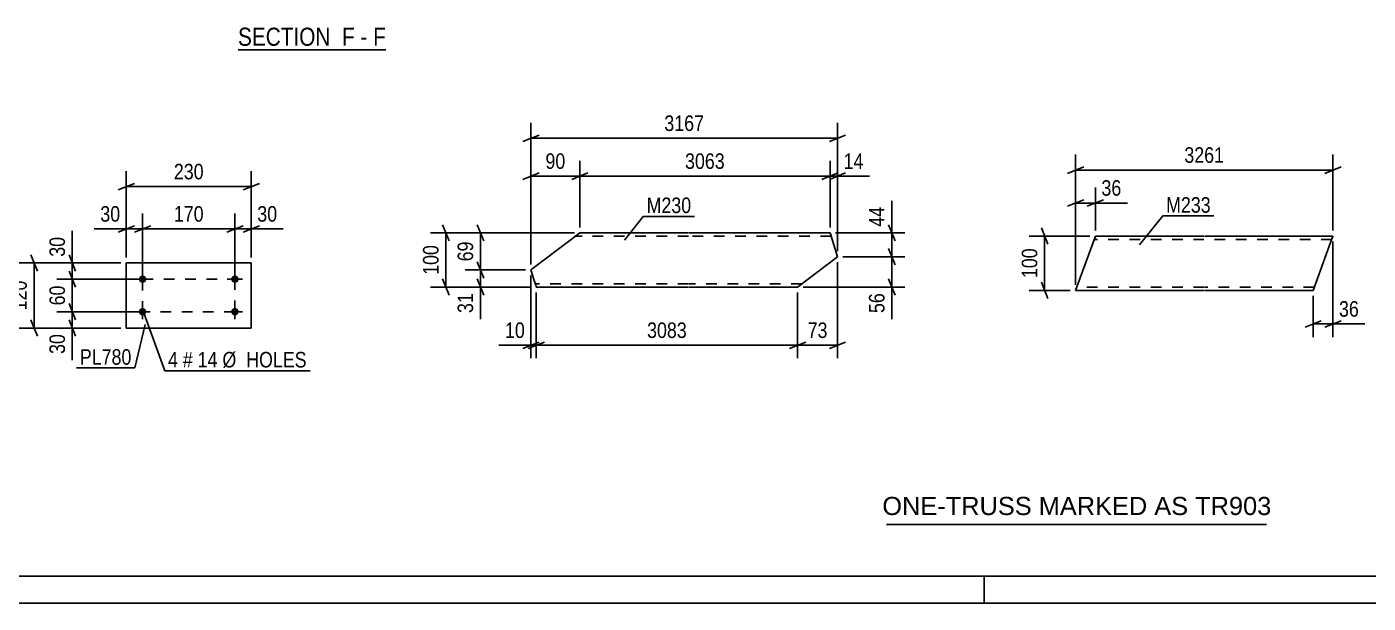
# Model space of a CAD drawing. Header units: millimetres. Extents: x 0 to 841, y 0 to 594.
# Drawn here: x 244.7 to 491.7, y 0 to 106.2 of the extents above; entities that cross this region are included whole.
import ezdxf

# ---------------------------------------------------------------- set-up
doc = ezdxf.new("R2010")
doc.units = ezdxf.units.MM
doc.linetypes.add('DXK_LINE_DOT2', pattern=[3.9198, 1.9599, -1.9599])
doc.styles.add('Arial', font='ARIAL.TTF', dxfattribs={"height": 0.2})
doc.styles.add('Arial Narrow', font='ARIALN.TTF', dxfattribs={"height": 0.2})

# ---------------------------------------------------------------- blocks, each defined once
blk = doc.blocks.new('Unknown-283133313-1133')
at = {"color": 5, "linetype": 'Continuous'}
for p, q in [((5, 5), (836, 5)), ((421, 0), (421, 5)), ((0, 0), (841, 0))]:
    blk.add_line(p, q, dxfattribs=at)
blk = doc.blocks.new('Unknown-283133313-16 - 6768')
at = {"color": 6, "linetype": 'Continuous'}
blk.add_line((283.62, 101.98), (310.84, 101.98), dxfattribs=at)
at = {"color": 0, "linetype": 'Continuous'}
blk.add_wipeout([(301.73, 102.73), (301.73, 106.23), (283.62, 106.23), (283.62, 102.73)], dxfattribs=at)
at = {"color": 7, "linetype": 'Continuous', "style": 'Arial Narrow'}
blk.add_text('SECTION ', height=3.34, dxfattribs=at).set_placement((283.62, 102.73))
at = {"color": 0, "linetype": 'Continuous'}
blk.add_wipeout([(305.12, 102.73), (305.12, 106.23), (302.78, 106.23), (302.78, 102.73)], dxfattribs=at)
blk.add_wipeout([(307.45, 102.73), (307.45, 106.23), (306.17, 106.23), (306.17, 102.73)], dxfattribs=at)
at = {"color": 7, "linetype": 'Continuous', "style": 'Arial Narrow'}
blk.add_text('F', height=3.34, dxfattribs=at).set_placement((302.78, 102.73))
at = {"color": 0, "linetype": 'Continuous'}
blk.add_wipeout([(310.84, 102.73), (310.84, 106.23), (308.5, 106.23), (308.5, 102.73)], dxfattribs=at)
at = {"color": 7, "linetype": 'Continuous', "style": 'Arial Narrow'}
for s, p in [('-', (306.17, 102.73)), ('F', (308.5, 102.73))]:
    blk.add_text(s, height=3.34, dxfattribs=at).set_placement(p)
blk = doc.blocks.new('Part-283133313-4859 - 4853')
at = {"color": 2, "linetype": 'Continuous'}
for p, q in [((441.46, 67.66), (437.82, 57.66)), ((461.46, 67.66), (441.46, 67.66)), ((485.2, 67.66), (461.56, 67.66)), ((485.16, 67.57), (484.76, 66.46)), ((485.2, 67.66), (485.16, 67.57)), ((481.56, 57.66), (484.76, 66.46)), ((461.46, 57.66), (437.82, 57.66)), ((481.56, 57.66), (461.56, 57.66))]:
    blk.add_line(p, q, dxfattribs=at)
at = {"color": 7, "linetype": 'DXK_LINE_DOT2'}
for p, q in [((461.46, 67.06), (441.24, 67.06)), ((484.98, 67.06), (461.56, 67.06)), ((484.76, 66.46), (485.07, 67.31)), ((461.46, 58.26), (438.03, 58.26)), ((481.77, 58.26), (461.56, 58.26)), ((481.59, 57.75), (481.56, 57.66))]:
    blk.add_line(p, q, dxfattribs=at)
blk = doc.blocks.new('Part-283133313-7159 - 7153')
at = {"color": 2, "linetype": 'Continuous'}
for p, q in [((344.97, 67.06), (337.55, 61.41)), ((346.55, 68.26), (344.97, 67.06)), ((366.55, 68.26), (346.55, 68.26)), ((392.62, 68.26), (366.65, 68.26)), ((393.99, 63.86), (392.62, 68.26)), ((393.99, 63.86), (386.65, 58.26)), ((337.55, 61.41), (338.16, 59.46)), ((338.42, 58.61), (338.16, 59.46)), ((338.5, 58.35), (338.42, 58.61)), ((338.53, 58.26), (338.5, 58.35)), ((366.55, 58.26), (338.53, 58.26)), ((386.65, 58.26), (366.65, 58.26))]:
    blk.add_line(p, q, dxfattribs=at)
at = {"color": 7, "linetype": 'DXK_LINE_DOT2'}
for p, q in [((346.55, 68.26), (345.57, 67.52)), ((366.55, 67.66), (345.76, 67.66)), ((392.8, 67.66), (366.65, 67.66)), ((338.3, 59), (338.16, 59.46)), ((338.42, 58.61), (338.33, 58.91)), ((366.55, 58.86), (338.35, 58.86)), ((387.43, 58.86), (366.65, 58.86))]:
    blk.add_line(p, q, dxfattribs=at)
blk = doc.blocks.new('Part-283133313-5727 - 5721')
at = {"color": 2, "linetype": 'Continuous'}
for p, q in [((263.05, 62.72), (263.05, 50.72)), ((263.05, 62.72), (286.05, 62.72)), ((286.05, 62.72), (286.05, 50.72)), ((263.05, 50.72), (286.05, 50.72))]:
    blk.add_line(p, q, dxfattribs=at)
blk = doc.blocks.new('Bolt-283133313-5732 - 5721')
at = {"linetype": 'Continuous'}
for points in [[(266.05, 59.02, -1), (266.05, 60.42, -1)], [(283.05, 59.02, -1), (283.05, 60.42, -1)], [(266.05, 53.02, -1), (266.05, 54.42, -1)], [(283.05, 53.02, -1), (283.05, 54.42, -1)]]:
    blk.add_hatch(color=1, dxfattribs=at).paths.add_polyline_path(points)
at = {"color": 1, "linetype": 'Continuous'}
for p, q in [((267.45, 59.72), (264.65, 59.72)), ((266.05, 61.12), (266.05, 58.32)), ((284.45, 59.72), (281.65, 59.72)), ((283.05, 61.12), (283.05, 58.32)), ((266.05, 55.12), (266.05, 52.32)), ((283.05, 55.12), (283.05, 52.32)), ((267.45, 53.72), (264.65, 53.72)), ((284.45, 53.72), (281.65, 53.72))]:
    blk.add_line(p, q, dxfattribs=at)
blk = doc.blocks.new('Rectangle-283133313-14932 - 5721')
at = {"color": 1, "linetype": 'DXK_LINE_DOT2'}
blk.add_lwpolyline([(266.05, 59.72), (283.05, 59.72), (283.05, 53.72), (266.05, 53.72), (266.05, 59.72)], close=True, dxfattribs=at)
blk = doc.blocks.new('StraightDimension-283133313-4880 - 4853')
at = {"color": 7, "linetype": 'Continuous'}
for p, q in [((437.82, 58.66), (437.82, 82.67)), ((485.2, 68.66), (485.2, 82.67)), ((439.32, 80.42), (436.32, 79.22)), ((437.82, 79.82), (485.2, 79.82)), ((483.7, 79.22), (486.7, 80.42))]:
    blk.add_line(p, q, dxfattribs=at)
at = {"color": 0}
blk.add_wipeout([(465.76, 80.57), (465.76, 84.77), (457.25, 84.77), (457.25, 80.57)], dxfattribs=at)
at = {"color": 3, "style": 'Arial Narrow'}
blk.add_text('3261', height=2.863, dxfattribs=at).set_placement((457.85, 81.17))
blk = doc.blocks.new('StraightDimension-283133313-4916 - 4853')
at = {"color": 7, "linetype": 'Continuous'}
for p, q in [((431.52, 69.16), (432.72, 66.16)), ((440.46, 67.66), (429.27, 67.66)), ((432.12, 57.66), (432.12, 67.66)), ((436.82, 57.66), (429.27, 57.66)), ((432.72, 56.16), (431.52, 59.16))]:
    blk.add_line(p, q, dxfattribs=at)
at = {"color": 0}
blk.add_wipeout([(431.37, 66), (427.17, 66), (427.17, 59.32), (431.37, 59.32)], dxfattribs=at)
at = {"color": 3, "style": 'Arial Narrow'}
blk.add_text('100', height=2.863, rotation=90.0002, dxfattribs=at).set_placement((430.77, 59.92))
blk = doc.blocks.new('StraightDimension-283133313-4862 - 4853')
at = {"color": 7, "linetype": 'Continuous'}
for p, q in [((437.82, 58.66), (437.82, 76.6)), ((441.46, 68.66), (441.46, 76.6)), ((436.32, 73.15), (439.32, 74.35)), ((442.96, 74.35), (439.96, 73.15)), ((437.82, 73.75), (441.46, 73.75))]:
    blk.add_line(p, q, dxfattribs=at)
at = {"color": 0}
blk.add_wipeout([(446.84, 74.5), (446.84, 78.7), (441.98, 78.7), (441.98, 74.5)], dxfattribs=at)
at = {"color": 7, "linetype": 'Continuous'}
blk.add_line((441.46, 73.75), (447.36, 73.75), dxfattribs=at)
blk.add_line((441.46, 73.75), (447.36, 73.75), dxfattribs=at)
at = {"color": 3, "style": 'Arial Narrow'}
blk.add_text('36', height=2.863, dxfattribs=at).set_placement((442.58, 75.1))
blk = doc.blocks.new('StraightDimension-283133313-4891 - 4853')
at = {"color": 7, "linetype": 'Continuous'}
for p, q in [((485.2, 66.66), (485.2, 49.06)), ((481.56, 56.66), (481.56, 49.06)), ((480.06, 50.86), (483.06, 52.06)), ((486.7, 52.06), (483.7, 50.86)), ((481.56, 51.46), (485.2, 51.46))]:
    blk.add_line(p, q, dxfattribs=at)
at = {"color": 0}
blk.add_wipeout([(490.58, 52.21), (490.58, 56.41), (485.72, 56.41), (485.72, 52.21)], dxfattribs=at)
at = {"color": 7, "linetype": 'Continuous'}
blk.add_line((485.2, 51.46), (491.1, 51.46), dxfattribs=at)
blk.add_line((485.2, 51.46), (491.1, 51.46), dxfattribs=at)
at = {"color": 3, "style": 'Arial Narrow'}
blk.add_text('36', height=2.863, dxfattribs=at).set_placement((486.32, 52.81))
blk = doc.blocks.new('StraightDimension-283133313-7218 - 7153')
at = {"color": 7, "linetype": 'Continuous'}
for p, q in [((327.66, 62.91), (328.86, 59.91)), ((336.55, 61.41), (325.41, 61.41)), ((328.86, 56.76), (327.66, 59.76)), ((328.26, 58.26), (328.26, 61.41)), ((337.53, 58.26), (325.41, 58.26))]:
    blk.add_line(p, q, dxfattribs=at)
at = {"color": 0}
blk.add_wipeout([(327.51, 57.74), (323.31, 57.74), (323.31, 52.88), (327.51, 52.88)], dxfattribs=at)
at = {"color": 7, "linetype": 'Continuous'}
blk.add_line((328.26, 58.26), (328.26, 52.35), dxfattribs=at)
blk.add_line((328.26, 58.26), (328.26, 52.35), dxfattribs=at)
at = {"color": 3, "style": 'Arial Narrow'}
blk.add_text('31', height=2.863, rotation=90.0002, dxfattribs=at).set_placement((326.91, 53.48))
blk = doc.blocks.new('StraightDimension-283133313-7194 - 7153')
at = {"color": 7, "linetype": 'Continuous'}
for p, q in [((327.66, 69.76), (328.86, 66.76)), ((345.55, 68.26), (325.41, 68.26)), ((328.26, 61.41), (328.26, 68.26)), ((328.86, 59.91), (327.66, 62.91)), ((336.55, 61.41), (325.41, 61.41))]:
    blk.add_line(p, q, dxfattribs=at)
at = {"color": 0}
blk.add_wipeout([(327.51, 67.26), (323.31, 67.26), (323.31, 62.41), (327.51, 62.41)], dxfattribs=at)
at = {"color": 3, "style": 'Arial Narrow'}
blk.add_text('69', height=2.863, rotation=90.0002, dxfattribs=at).set_placement((326.91, 63.01))
blk = doc.blocks.new('StraightDimension-283133313-7162 - 7153')
at = {"color": 7, "linetype": 'Continuous'}
for p, q in [((321.29, 69.76), (322.49, 66.76)), ((345.55, 68.26), (319.04, 68.26)), ((321.89, 58.26), (321.89, 68.26)), ((322.49, 56.76), (321.29, 59.76)), ((337.53, 58.26), (319.04, 58.26))]:
    blk.add_line(p, q, dxfattribs=at)
at = {"color": 0}
blk.add_wipeout([(321.14, 66.6), (316.94, 66.6), (316.94, 59.92), (321.14, 59.92)], dxfattribs=at)
at = {"color": 3, "style": 'Arial Narrow'}
blk.add_text('100', height=2.863, rotation=90.0002, dxfattribs=at).set_placement((320.54, 60.52))
blk = doc.blocks.new('StraightDimension-283133313-7243 - 7153')
at = {"color": 7, "linetype": 'Continuous'}
for p, q in [((393.99, 62.86), (393.99, 45.13)), ((386.65, 57.26), (386.65, 45.13)), ((385.15, 46.93), (388.15, 48.13)), ((386.65, 47.53), (393.99, 47.53)), ((395.49, 48.13), (392.49, 46.93))]:
    blk.add_line(p, q, dxfattribs=at)
at = {"color": 0}
blk.add_wipeout([(392.75, 48.28), (392.75, 52.48), (387.89, 52.48), (387.89, 48.28)], dxfattribs=at)
at = {"color": 3, "style": 'Arial Narrow'}
blk.add_text('73', height=2.863, dxfattribs=at).set_placement((388.49, 48.88))
blk = doc.blocks.new('StraightDimension-283133313-7284 - 7153')
at = {"color": 7, "linetype": 'Continuous'}
for p, q in [((337.55, 60.41), (337.55, 45.13)), ((338.53, 57.26), (338.53, 45.13)), ((336.05, 46.93), (339.05, 48.13)), ((340.03, 48.13), (337.03, 46.93)), ((337.55, 47.53), (338.53, 47.53))]:
    blk.add_line(p, q, dxfattribs=at)
at = {"color": 0}
blk.add_wipeout([(337.03, 48.28), (337.03, 52.48), (332.17, 52.48), (332.17, 48.28)], dxfattribs=at)
at = {"color": 7, "linetype": 'Continuous'}
blk.add_line((337.55, 47.53), (331.65, 47.53), dxfattribs=at)
blk.add_line((337.55, 47.53), (331.65, 47.53), dxfattribs=at)
at = {"color": 3, "style": 'Arial Narrow'}
blk.add_text('10', height=2.863, dxfattribs=at).set_placement((332.77, 48.88))
blk = doc.blocks.new('StraightDimension-283133313-7260 - 7153')
at = {"color": 7, "linetype": 'Continuous'}
for p, q in [((338.53, 57.26), (338.53, 45.13)), ((386.65, 57.26), (386.65, 45.13)), ((340.03, 48.13), (337.03, 46.93)), ((338.53, 47.53), (386.65, 47.53)), ((385.15, 46.93), (388.15, 48.13))]:
    blk.add_line(p, q, dxfattribs=at)
at = {"color": 0}
blk.add_wipeout([(366.85, 48.28), (366.85, 52.48), (358.33, 52.48), (358.33, 48.28)], dxfattribs=at)
at = {"color": 3, "style": 'Arial Narrow'}
blk.add_text('3083', height=2.863, dxfattribs=at).set_placement((358.93, 48.88))
blk = doc.blocks.new('StraightDimension-283133313-7302 - 7153')
at = {"color": 7, "linetype": 'Continuous'}
for p, q in [((337.55, 62.41), (337.55, 81.54)), ((346.55, 69.26), (346.55, 81.54)), ((336.05, 78.09), (339.05, 79.29)), ((348.05, 79.29), (345.05, 78.09)), ((337.55, 78.69), (346.55, 78.69))]:
    blk.add_line(p, q, dxfattribs=at)
at = {"color": 0}
blk.add_wipeout([(344.48, 79.44), (344.48, 83.64), (339.62, 83.64), (339.62, 79.44)], dxfattribs=at)
at = {"color": 3, "style": 'Arial Narrow'}
blk.add_text('90', height=2.863, dxfattribs=at).set_placement((340.22, 80.04))
blk = doc.blocks.new('StraightDimension-283133313-7319 - 7153')
at = {"color": 7, "linetype": 'Continuous'}
for p, q in [((346.55, 69.26), (346.55, 81.54)), ((392.62, 69.26), (392.62, 81.54)), ((348.05, 79.29), (345.05, 78.09)), ((391.12, 78.09), (394.12, 79.29)), ((346.55, 78.69), (392.62, 78.69))]:
    blk.add_line(p, q, dxfattribs=at)
at = {"color": 0}
blk.add_wipeout([(373.84, 79.44), (373.84, 83.64), (365.32, 83.64), (365.32, 79.44)], dxfattribs=at)
at = {"color": 3, "style": 'Arial Narrow'}
blk.add_text('3063', height=2.863, dxfattribs=at).set_placement((365.92, 80.04))
blk = doc.blocks.new('StraightDimension-283133313-7343 - 7153')
at = {"color": 7, "linetype": 'Continuous'}
for p, q in [((392.62, 69.26), (392.62, 81.54)), ((393.99, 64.86), (393.99, 81.54)), ((391.12, 78.09), (394.12, 79.29)), ((395.49, 79.29), (392.49, 78.09)), ((392.62, 78.69), (393.99, 78.69))]:
    blk.add_line(p, q, dxfattribs=at)
at = {"color": 0}
blk.add_wipeout([(399.37, 79.44), (399.37, 83.64), (394.51, 83.64), (394.51, 79.44)], dxfattribs=at)
at = {"color": 7, "linetype": 'Continuous'}
blk.add_line((393.99, 78.69), (399.89, 78.69), dxfattribs=at)
blk.add_line((393.99, 78.69), (399.89, 78.69), dxfattribs=at)
at = {"color": 3, "style": 'Arial Narrow'}
blk.add_text('14', height=2.863, dxfattribs=at).set_placement((395.11, 80.04))
blk = doc.blocks.new('StraightDimension-283133313-7361 - 7153')
at = {"color": 7, "linetype": 'Continuous'}
for p, q in [((337.55, 62.41), (337.55, 88.53)), ((393.99, 64.86), (393.99, 88.53)), ((339.05, 86.28), (336.05, 85.08)), ((337.55, 85.68), (393.99, 85.68)), ((392.49, 85.08), (395.49, 86.28))]:
    blk.add_line(p, q, dxfattribs=at)
at = {"color": 0}
blk.add_wipeout([(370.03, 86.43), (370.03, 90.63), (361.51, 90.63), (361.51, 86.43)], dxfattribs=at)
at = {"color": 3, "style": 'Arial Narrow'}
blk.add_text('3167', height=2.863, dxfattribs=at).set_placement((362.11, 87.03))
blk = doc.blocks.new('StraightDimension-283133313-7372 - 7153')
at = {"color": 7, "linetype": 'Continuous'}
for p, q in [((403.39, 69.76), (404.59, 66.76)), ((393.62, 68.26), (406.39, 68.26)), ((403.99, 63.86), (403.99, 68.26)), ((404.59, 62.36), (403.39, 65.36)), ((394.99, 63.86), (406.39, 63.86))]:
    blk.add_line(p, q, dxfattribs=at)
at = {"color": 0}
blk.add_wipeout([(403.24, 73.64), (399.04, 73.64), (399.04, 68.79), (403.24, 68.79)], dxfattribs=at)
at = {"color": 7, "linetype": 'Continuous'}
blk.add_line((403.99, 68.26), (403.99, 74.17), dxfattribs=at)
blk.add_line((403.99, 68.26), (403.99, 74.17), dxfattribs=at)
at = {"color": 3, "style": 'Arial Narrow'}
blk.add_text('44', height=2.863, rotation=90.0002, dxfattribs=at).set_placement((402.64, 69.39))
blk = doc.blocks.new('StraightDimension-283133313-7396 - 7153')
at = {"color": 7, "linetype": 'Continuous'}
for p, q in [((403.39, 65.36), (404.59, 62.36)), ((394.99, 63.86), (406.39, 63.86)), ((403.99, 58.26), (403.99, 63.86)), ((404.59, 56.76), (403.39, 59.76)), ((387.65, 58.26), (406.39, 58.26))]:
    blk.add_line(p, q, dxfattribs=at)
at = {"color": 0}
blk.add_wipeout([(403.24, 57.74), (399.04, 57.74), (399.04, 52.88), (403.24, 52.88)], dxfattribs=at)
at = {"color": 7, "linetype": 'Continuous'}
blk.add_line((403.99, 58.26), (403.99, 52.35), dxfattribs=at)
blk.add_line((403.99, 58.26), (403.99, 52.35), dxfattribs=at)
at = {"color": 3, "style": 'Arial Narrow'}
blk.add_text('56', height=2.863, rotation=90.0002, dxfattribs=at).set_placement((402.64, 53.48))
blk = doc.blocks.new('StraightDimension-283133313-14868 - 5721')
at = {"color": 7, "linetype": 'Continuous'}
for p, q in [((265.05, 59.72), (250.26, 59.72)), ((252.51, 61.22), (253.71, 58.22)), ((253.11, 53.72), (253.11, 59.72)), ((253.71, 52.22), (252.51, 55.22)), ((265.05, 53.72), (250.26, 53.72))]:
    blk.add_line(p, q, dxfattribs=at)
at = {"color": 0}
blk.add_wipeout([(252.36, 59.15), (248.16, 59.15), (248.16, 54.29), (252.36, 54.29)], dxfattribs=at)
at = {"color": 3, "style": 'Arial Narrow'}
blk.add_text('60', height=2.863, rotation=90.0002, dxfattribs=at).set_placement((251.76, 54.89))
blk = doc.blocks.new('StraightDimension-283133313-5795 - 5721')
at = {"color": 7, "linetype": 'Continuous'}
for p, q in [((263.05, 63.72), (263.05, 79.62)), ((286.05, 63.72), (286.05, 79.62)), ((264.55, 77.37), (261.55, 76.17)), ((263.05, 76.77), (286.05, 76.77)), ((284.55, 76.17), (287.55, 77.37))]:
    blk.add_line(p, q, dxfattribs=at)
at = {"color": 0}
blk.add_wipeout([(277.89, 77.52), (277.89, 81.72), (271.21, 81.72), (271.21, 77.52)], dxfattribs=at)
at = {"color": 3, "style": 'Arial Narrow'}
blk.add_text('230', height=2.863, dxfattribs=at).set_placement((271.81, 78.12))
blk = doc.blocks.new('StraightDimension-283133313-14867 - 5721')
at = {"color": 7, "linetype": 'Continuous'}
for p, q in [((252.51, 64.22), (253.71, 61.22)), ((262.05, 62.72), (250.26, 62.72)), ((253.11, 59.72), (253.11, 62.72)), ((265.05, 59.72), (250.26, 59.72)), ((253.71, 58.22), (252.51, 61.22))]:
    blk.add_line(p, q, dxfattribs=at)
at = {"color": 0}
blk.add_wipeout([(252.36, 68.1), (248.16, 68.1), (248.16, 63.25), (252.36, 63.25)], dxfattribs=at)
at = {"color": 7, "linetype": 'Continuous'}
blk.add_line((253.11, 62.72), (253.11, 68.63), dxfattribs=at)
blk.add_line((253.11, 62.72), (253.11, 68.63), dxfattribs=at)
at = {"color": 3, "style": 'Arial Narrow'}
blk.add_text('30', height=2.863, rotation=90.0002, dxfattribs=at).set_placement((251.76, 63.85))
blk = doc.blocks.new('StraightDimension-283133313-14899 - 5721')
at = {"color": 7, "linetype": 'Continuous'}
for p, q in [((266.05, 60.72), (266.05, 71.82)), ((283.05, 60.72), (283.05, 71.82)), ((267.55, 69.57), (264.55, 68.37)), ((281.55, 68.37), (284.55, 69.57)), ((266.05, 68.97), (283.05, 68.97))]:
    blk.add_line(p, q, dxfattribs=at)
at = {"color": 0}
blk.add_wipeout([(277.89, 69.72), (277.89, 73.92), (271.21, 73.92), (271.21, 69.72)], dxfattribs=at)
at = {"color": 3, "style": 'Arial Narrow'}
blk.add_text('170', height=2.863, dxfattribs=at).set_placement((271.81, 70.32))
blk = doc.blocks.new('StraightDimension-283133313-5765 - 5721')
at = {"color": 7, "linetype": 'Continuous'}
for p, q in [((245.48, 64.22), (246.68, 61.22)), ((262.05, 62.72), (243.23, 62.72)), ((246.08, 50.72), (246.08, 62.72)), ((246.68, 49.22), (245.48, 52.22)), ((262.05, 50.72), (243.23, 50.72))]:
    blk.add_line(p, q, dxfattribs=at)
at = {"color": 0}
blk.add_wipeout([(245.33, 60.06), (241.13, 60.06), (241.13, 53.38), (245.33, 53.38)], dxfattribs=at)
at = {"color": 3, "style": 'Arial Narrow'}
blk.add_text('120', height=2.863, rotation=90.0002, dxfattribs=at).set_placement((244.73, 53.98))
blk = doc.blocks.new('StraightDimension-283133313-14869 - 5721')
at = {"color": 7, "linetype": 'Continuous'}
for p, q in [((252.51, 55.22), (253.71, 52.22)), ((265.05, 53.72), (250.26, 53.72)), ((253.71, 49.22), (252.51, 52.22)), ((253.11, 50.72), (253.11, 53.72)), ((262.05, 50.72), (250.26, 50.72))]:
    blk.add_line(p, q, dxfattribs=at)
at = {"color": 0}
blk.add_wipeout([(252.36, 50.2), (248.16, 50.2), (248.16, 45.34), (252.36, 45.34)], dxfattribs=at)
at = {"color": 7, "linetype": 'Continuous'}
blk.add_line((253.11, 50.72), (253.11, 44.81), dxfattribs=at)
blk.add_line((253.11, 50.72), (253.11, 44.81), dxfattribs=at)
at = {"color": 3, "style": 'Arial Narrow'}
blk.add_text('30', height=2.863, rotation=90.0002, dxfattribs=at).set_placement((251.76, 45.94))
blk = doc.blocks.new('StraightDimension-283133313-14898 - 5721')
at = {"color": 7, "linetype": 'Continuous'}
for p, q in [((283.05, 60.72), (283.05, 71.82)), ((286.05, 63.72), (286.05, 71.82)), ((281.55, 68.37), (284.55, 69.57)), ((287.55, 69.57), (284.55, 68.37)), ((283.05, 68.97), (286.05, 68.97))]:
    blk.add_line(p, q, dxfattribs=at)
at = {"color": 0}
blk.add_wipeout([(291.43, 69.72), (291.43, 73.92), (286.57, 73.92), (286.57, 69.72)], dxfattribs=at)
at = {"color": 7, "linetype": 'Continuous'}
blk.add_line((286.05, 68.97), (291.95, 68.97), dxfattribs=at)
blk.add_line((286.05, 68.97), (291.95, 68.97), dxfattribs=at)
at = {"color": 3, "style": 'Arial Narrow'}
blk.add_text('30', height=2.863, dxfattribs=at).set_placement((287.17, 70.32))
blk = doc.blocks.new('StraightDimension-283133313-14900 - 5721')
at = {"color": 7, "linetype": 'Continuous'}
for p, q in [((263.05, 63.72), (263.05, 71.82)), ((266.05, 60.72), (266.05, 71.82)), ((261.55, 68.37), (264.55, 69.57)), ((267.55, 69.57), (264.55, 68.37)), ((263.05, 68.97), (266.05, 68.97))]:
    blk.add_line(p, q, dxfattribs=at)
at = {"color": 0}
blk.add_wipeout([(262.52, 69.72), (262.52, 73.92), (257.67, 73.92), (257.67, 69.72)], dxfattribs=at)
at = {"color": 7, "linetype": 'Continuous'}
blk.add_line((263.05, 68.97), (257.14, 68.97), dxfattribs=at)
blk.add_line((263.05, 68.97), (257.14, 68.97), dxfattribs=at)
at = {"color": 3, "style": 'Arial Narrow'}
blk.add_text('30', height=2.863, dxfattribs=at).set_placement((258.27, 70.32))
blk = doc.blocks.new('Mark-283133313-4855 - 4853')
at = {"color": 0}
blk.add_wipeout([(462.7, 71.97), (462.7, 74.97), (454.48, 74.97), (454.48, 71.97)], dxfattribs=at)
blk.add_wipeout([(462.7, 71.97), (462.7, 74.97), (454.48, 74.97), (454.48, 71.97)], dxfattribs=at)
at = {"color": 30, "linetype": 'Continuous'}
for p, q in [((449.61, 66.02), (453.88, 71.37)), ((453.88, 71.37), (463.3, 71.37))]:
    blk.add_line(p, q, dxfattribs=at)
at = {"color": 3, "style": 'Arial Narrow'}
blk.add_text('M233', height=2.863, dxfattribs=at).set_placement((454.48, 71.97))
blk = doc.blocks.new('Unknown-283133313-15632')
at = {"color": 7, "linetype": 'Continuous'}
blk.add_line((403, 14.5), (473, 14.5), dxfattribs=at)
at = {"color": 7, "style": 'Arial'}
blk.add_text('ONE-TRUSS MARKED AS TR903', height=3.3428, dxfattribs=at).set_placement((402.24, 16.25))
blk = doc.blocks.new('Mark-283133313-7155 - 7153')
at = {"color": 0}
blk.add_wipeout([(367.06, 71.9), (367.06, 74.9), (358.84, 74.9), (358.84, 71.9)], dxfattribs=at)
blk.add_wipeout([(367.06, 71.9), (367.06, 74.9), (358.84, 74.9), (358.84, 71.9)], dxfattribs=at)
at = {"color": 30, "linetype": 'Continuous'}
for p, q in [((354.79, 66.9), (358.24, 71.3)), ((358.24, 71.3), (367.66, 71.3))]:
    blk.add_line(p, q, dxfattribs=at)
at = {"color": 3, "style": 'Arial Narrow'}
blk.add_text('M230', height=2.863, dxfattribs=at).set_placement((358.84, 71.9))
blk = doc.blocks.new('Mark-283133313-5728 - 5721')
at = {"color": 0}
blk.add_wipeout([(272.56, 43.45), (272.56, 46.45), (270.74, 46.45), (270.74, 43.45)], dxfattribs=at)
blk.add_wipeout([(272.56, 43.45), (272.56, 46.45), (270.74, 46.45), (270.74, 43.45)], dxfattribs=at)
at = {"color": 7, "linetype": 'Continuous'}
blk.add_line((266.07, 54.01), (270.14, 42.85), dxfattribs=at)
at = {"color": 0}
blk.add_wipeout([(275.29, 43.45), (275.29, 46.45), (273.46, 46.45), (273.46, 43.45)], dxfattribs=at)
blk.add_wipeout([(275.29, 43.45), (275.29, 46.45), (273.46, 46.45), (273.46, 43.45)], dxfattribs=at)
at = {"color": 3, "style": 'Arial Narrow'}
blk.add_text('4', height=2.86, dxfattribs=at).set_placement((270.74, 43.45))
at = {"color": 0}
blk.add_wipeout([(279.85, 43.45), (279.85, 46.45), (276.19, 46.45), (276.19, 43.45)], dxfattribs=at)
blk.add_wipeout([(279.85, 43.45), (279.85, 46.45), (276.19, 46.45), (276.19, 43.45)], dxfattribs=at)
at = {"color": 3, "style": 'Arial Narrow'}
blk.add_text('#', height=2.86, dxfattribs=at).set_placement((273.46, 43.45))
at = {"color": 0}
blk.add_wipeout([(296.28, 43.45), (296.28, 46.45), (280.75, 46.45), (280.75, 43.45)], dxfattribs=at)
blk.add_wipeout([(296.28, 43.45), (296.28, 46.45), (280.75, 46.45), (280.75, 43.45)], dxfattribs=at)
at = {"color": 7, "linetype": 'Continuous'}
blk.add_line((270.14, 42.85), (296.88, 42.85), dxfattribs=at)
at = {"color": 3, "style": 'Arial Narrow'}
for s, p in [('14', (276.19, 43.45)), ('Ø  HOLES', (280.75, 43.45))]:
    blk.add_text(s, height=2.863, dxfattribs=at).set_placement(p)
blk = doc.blocks.new('Mark-283133313-5723 - 5721')
at = {"color": 0}
blk.add_wipeout([(264.01, 43.95), (264.01, 46.95), (254.5, 46.95), (254.5, 43.95)], dxfattribs=at)
blk.add_wipeout([(264.01, 43.95), (264.01, 46.95), (254.5, 46.95), (254.5, 43.95)], dxfattribs=at)
at = {"color": 30, "linetype": 'Continuous'}
for p in [(266.53, 51.34), (253.9, 43.35)]:
    blk.add_line(p, (264.61, 43.35), dxfattribs=at)
at = {"color": 3, "style": 'Arial Narrow'}
blk.add_text('PL780', height=2.863, dxfattribs=at).set_placement((254.5, 43.95))

msp = doc.modelspace()

# ---------------------------------------------------------------- block references
for name in ['Unknown-283133313-1133', 'Part-283133313-7159 - 7153', 'Part-283133313-4859 - 4853', 'Part-283133313-5727 - 5721', 'Bolt-283133313-5732 - 5721', 'Rectangle-283133313-14932 - 5721', 'Unknown-283133313-15632']:
    msp.add_blockref(name, (0, 0))

# ---------------------------------------------------------------- next in the draw order: block references
for name in ['Unknown-283133313-16 - 6768', 'StraightDimension-283133313-4880 - 4853', 'StraightDimension-283133313-5795 - 5721', 'StraightDimension-283133313-7218 - 7153', 'StraightDimension-283133313-7243 - 7153', 'StraightDimension-283133313-14868 - 5721']:
    msp.add_blockref(name, (0, 0))

# ---------------------------------------------------------------- next in the draw order: block references
for name in ['Mark-283133313-4855 - 4853', 'StraightDimension-283133313-7194 - 7153', 'StraightDimension-283133313-4916 - 4853', 'StraightDimension-283133313-14867 - 5721', 'StraightDimension-283133313-4891 - 4853']:
    msp.add_blockref(name, (0, 0))

# ---------------------------------------------------------------- next in the draw order: block references
for name in ['StraightDimension-283133313-4862 - 4853', 'StraightDimension-283133313-14899 - 5721', 'StraightDimension-283133313-7162 - 7153', 'StraightDimension-283133313-5765 - 5721']:
    msp.add_blockref(name, (0, 0))

# ---------------------------------------------------------------- next in the draw order: block references
for name in ['StraightDimension-283133313-7302 - 7153', 'StraightDimension-283133313-14900 - 5721', 'StraightDimension-283133313-14898 - 5721', 'StraightDimension-283133313-7284 - 7153', 'StraightDimension-283133313-14869 - 5721']:
    msp.add_blockref(name, (0, 0))

# ---------------------------------------------------------------- next in the draw order: block references
for name in ['StraightDimension-283133313-7319 - 7153', 'StraightDimension-283133313-7260 - 7153', 'Mark-283133313-5728 - 5721']:
    msp.add_blockref(name, (0, 0))

# ---------------------------------------------------------------- next in the draw order: block references
for name in ['StraightDimension-283133313-7343 - 7153', 'Mark-283133313-5723 - 5721']:
    msp.add_blockref(name, (0, 0))

# ---------------------------------------------------------------- next in the draw order: block references
msp.add_blockref('StraightDimension-283133313-7361 - 7153', (0, 0))

# ---------------------------------------------------------------- next in the draw order: block references
for name in ['Mark-283133313-7155 - 7153', 'StraightDimension-283133313-7372 - 7153']:
    msp.add_blockref(name, (0, 0))

# ---------------------------------------------------------------- next in the draw order: block references
msp.add_blockref('StraightDimension-283133313-7396 - 7153', (0, 0))

doc.saveas('drawing.dxf')
